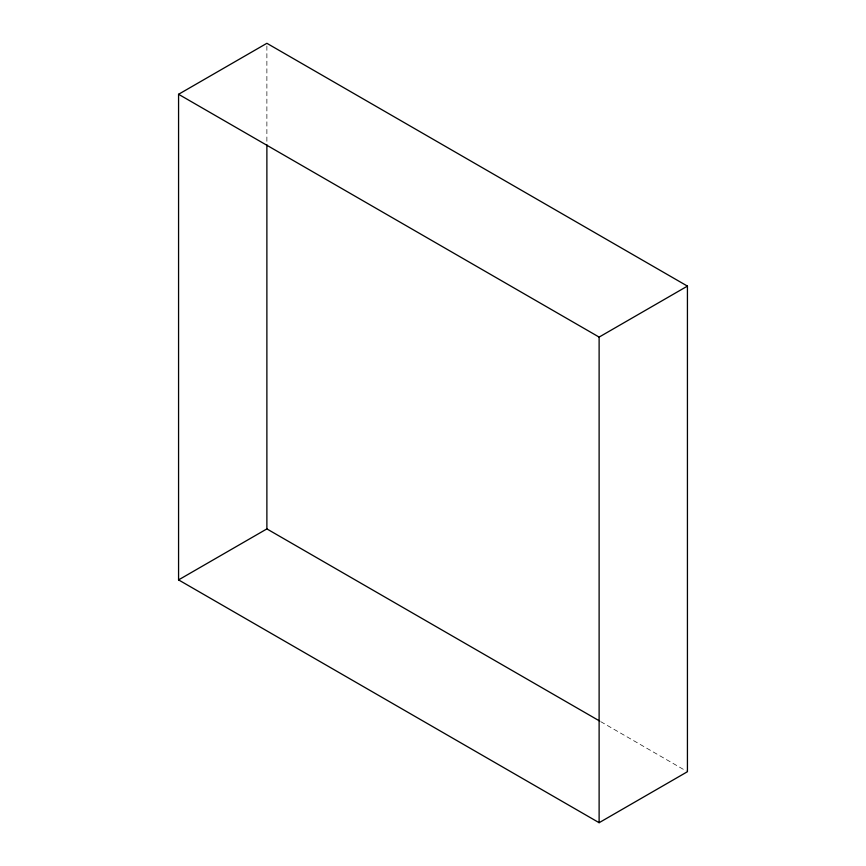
<?xml version="1.0" encoding="UTF-8"?>
<svg xmlns="http://www.w3.org/2000/svg" width="866" height="866" viewBox="0 0 866 866"><rect width="100%" height="100%" fill="white"/><g stroke="black" fill="none" stroke-linecap="round" stroke-linejoin="round"><path stroke-width="0.65" stroke-dasharray="4.33 3.25" d="M600.744 721.659L686.262 771.032M266.88 46.006L266.88 143.399"/><path stroke-width="1.3" d="M178.569 94.286L266.88 43.3L687.431 286.105L687.431 771.714L599.12 822.7L178.569 579.895L178.569 94.286L599.12 337.09L687.431 286.105M178.569 579.895L266.88 528.909L599.575 720.988M599.12 337.09L599.12 822.7M266.88 144.752L266.88 528.909"/></g></svg>
